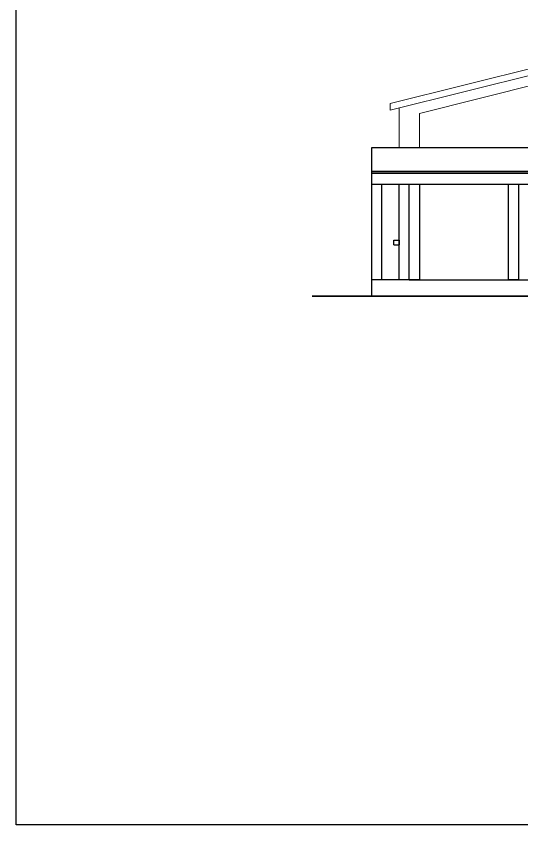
# Model space of a CAD drawing. Header units: inches. Extents: x -6800 to 96653, y -25814 to 17379.
# Drawn here: x 76717 to 77268, y -6920 to -6040 of the extents above; entities that cross this region are included whole.
import ezdxf

# ---------------------------------------------------------------- set-up
doc = ezdxf.new("R2010")
doc.units = ezdxf.units.IN
doc.header["$MEASUREMENT"] = 0
for name, color, linetype, lineweight in [('Column', 101, 'Continuous', 30), ('ele back', 51, 'Continuous', 15), ('ele front', 30, 'Continuous', 30), ('Ground level', 210, 'Continuous', 35)]:
    doc.layers.add(name, color=color, linetype=linetype, lineweight=lineweight)

msp = doc.modelspace()

# ---------------------------------------------------------------- linework, layer by layer
at = {"transparency": 33554651}
for p, q in [((76716.93, -6919.95), (76716.93, -5235.15)), ((79092.93, -6919.95), (76716.93, -6919.95))]:
    msp.add_line(p, q, dxfattribs=at)
at = {"lineweight": 25, "transparency": 33554651}
for p, q in [((77104.18, -6182.56), (78221.18, -6182.56)), ((77104.18, -6344.56), (77104.18, -6326.56)), ((77156.18, -6326.56), (77145.18, -6326.56)), ((77264.18, -6326.56), (77253.18, -6326.56))]:
    msp.add_line(p, q, dxfattribs=at)
at = {"layer": 'Column', "transparency": 33554687}
for p, q in [((77104.18, -6326.56), (77104.18, -6220.56)), ((77115.18, -6326.56), (77115.18, -6222.56)), ((77145.18, -6326.56), (77145.18, -6222.56)), ((77156.18, -6222.56), (77156.18, -6326.56)), ((77253.18, -6326.56), (77253.18, -6222.56)), ((77264.18, -6222.56), (77264.18, -6326.56)), ((77156.18, -6224.56), (77156.18, -6326.56))]:
    msp.add_line(p, q, dxfattribs=at)
at = {"layer": 'ele back', "transparency": 33554623}
for p, q in [((77124.48, -6134.77), (77506.29, -6039.57)), ((77124.48, -6141.98), (77506.29, -6046.79)), ((77156.18, -6145.41), (77485.52, -6063.3)), ((77124.48, -6141.98), (77124.48, -6134.77)), ((77134.18, -6182.56), (77134.18, -6139.56)), ((77156.18, -6182.56), (77156.18, -6145.41))]:
    msp.add_line(p, q, dxfattribs=at)
at = {"layer": 'ele front', "transparency": 33554687}
for p, q in [((77104.18, -6208.56), (77104.18, -6182.56)), ((77104.18, -6182.56), (78221.18, -6182.56)), ((78221.18, -6208.56), (77104.18, -6208.56)), ((77104.18, -6208.56), (78221.18, -6208.56)), ((77104.18, -6210.56), (77104.18, -6208.56)), ((77104.18, -6220.56), (77104.18, -6210.56)), ((77104.18, -6210.56), (78221.18, -6210.56)), ((77104.18, -6222.56), (78221.18, -6222.56)), ((77134.18, -6326.56), (77134.18, -6222.56)), ((77128.18, -6283.56), (77134.18, -6283.56)), ((77128.18, -6288.56), (77128.18, -6283.56)), ((77134.18, -6283.56), (77134.18, -6288.56)), ((77128.18, -6288.56), (77134.18, -6288.56)), ((77134.18, -6326.56), (77104.18, -6326.56)), ((77156.18, -6326.56), (77134.18, -6326.56)), ((77145.18, -6326.56), (78199.18, -6326.56))]:
    msp.add_line(p, q, dxfattribs=at)
at = {"layer": 'Ground level', "transparency": 33554651}
msp.add_line((78261.76, -6344.56), (77039.48, -6344.56), dxfattribs=at)

doc.saveas('drawing.dxf')
